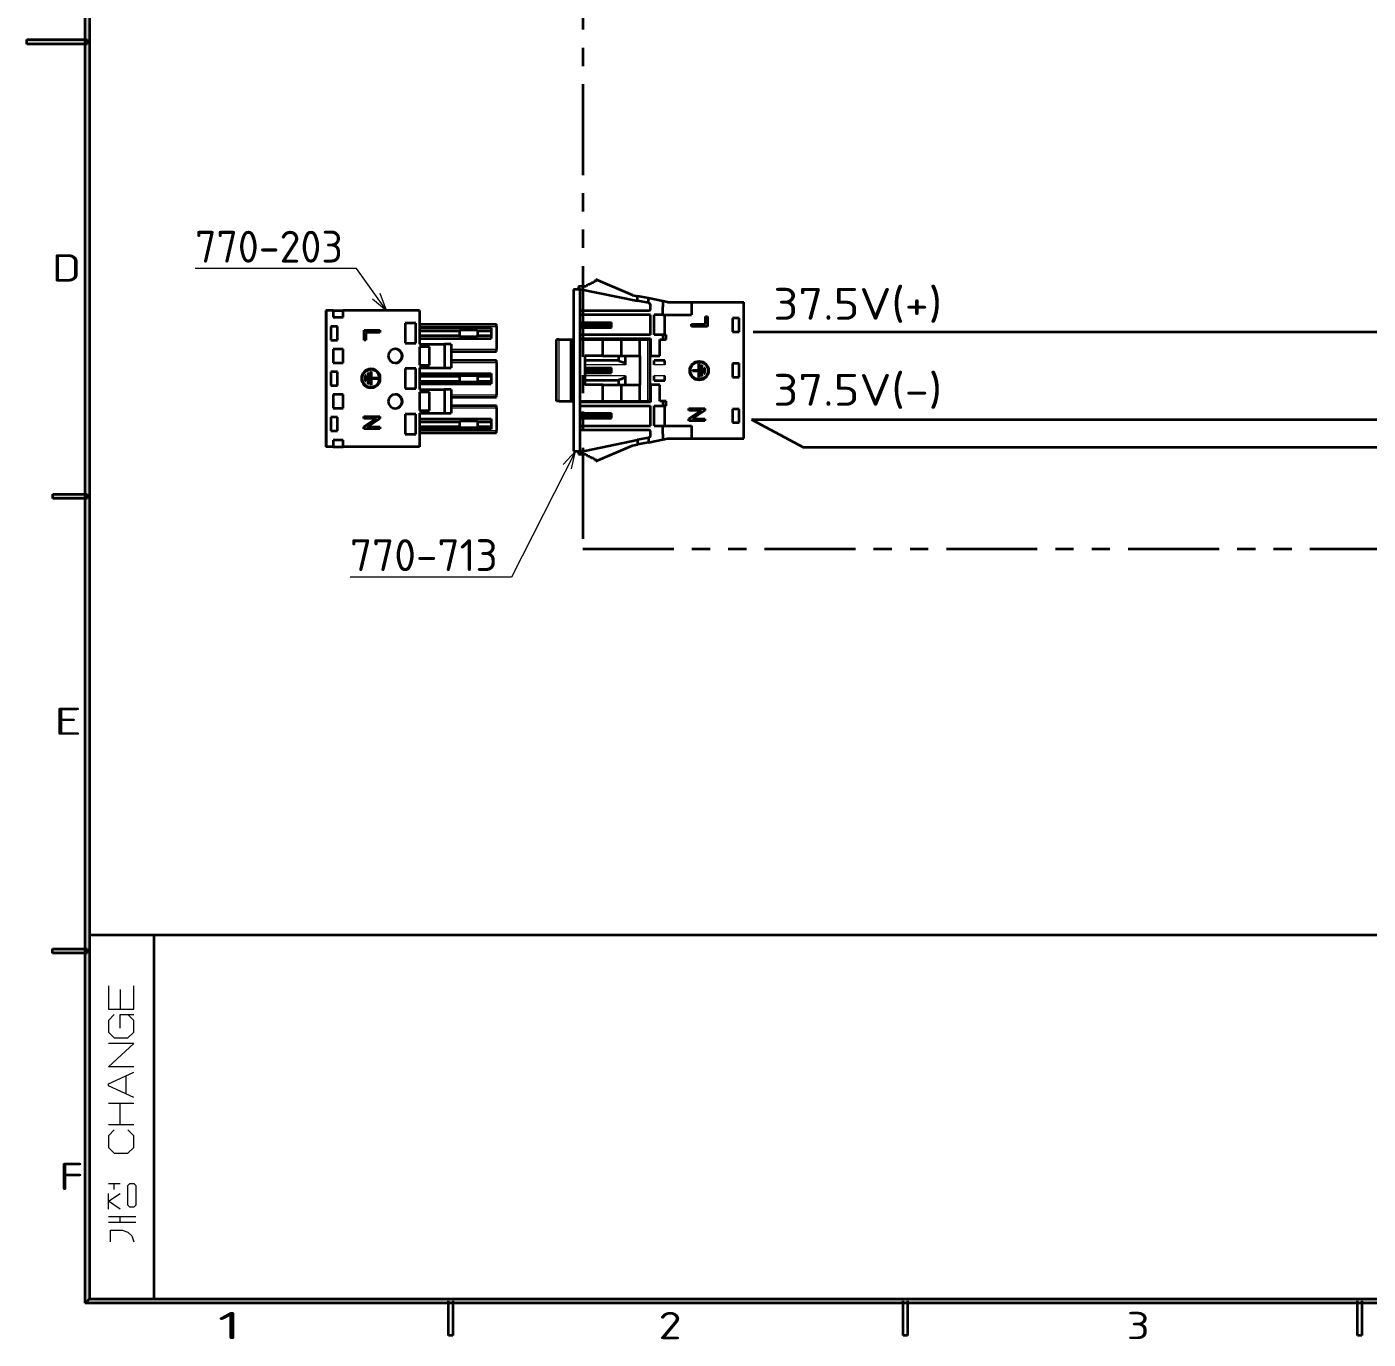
# Model space of a CAD drawing. Extents: x 23 to 417, y 3 to 294.
# Drawn here: x 23.4 to 170.9, y 5.8 to 150.2 of the extents above; entities that cross this region are included whole.
import ezdxf
from ezdxf.enums import TextEntityAlignment as Align

# ---------------------------------------------------------------- set-up
doc = ezdxf.new("R2010")
doc.units = 0
doc.linetypes.add('PHANTOM', pattern=[20, 10, -2, 2, -2, 2, -2])
doc.layers.get('0').update_dxf_attribs({"lineweight": 13})
doc.layers.add('1', color=7, linetype='Continuous', lineweight=13)
doc.layers.add('3', color=7, linetype='Continuous', lineweight=13)
doc.styles.get("Standard").update_dxf_attribs({"font": 'isocp.shx'})

# ---------------------------------------------------------------- blocks, each defined once
blk = doc.blocks.new('BLOCK28')
at = {"layer": '3', "color": 7, "lineweight": 13}
blk.add_text('D', height=3, dxfattribs=at).set_placement((26.11, 122.13), (29.34, 122.13), align=Align.FIT)
blk = doc.blocks.new('BLOCK31')
at = {"layer": '3', "color": 7, "lineweight": 13}
blk.add_text('3', height=3, dxfattribs=at).set_placement((144.37, 5.79), (146.9, 5.79), align=Align.FIT)
blk = doc.blocks.new('BLOCK32')
at = {"layer": '3', "color": 7, "lineweight": 13}
blk.add_text('2', height=3, dxfattribs=at).set_placement((92.86, 5.79), (95.4, 5.79), align=Align.FIT)
blk = doc.blocks.new('BLOCK33')
at = {"layer": '3', "color": 7, "lineweight": 13}
blk.add_text('E', height=3, dxfattribs=at).set_placement((26.38, 72.26), (29.42, 72.26), align=Align.FIT)
blk = doc.blocks.new('BLOCK34')
at = {"layer": '3', "color": 7, "lineweight": 13}
blk.add_text('F', height=3, dxfattribs=at).set_placement((26.9, 22.19), (29.63, 22.19), align=Align.FIT)
blk = doc.blocks.new('BLOCK35')
at = {"layer": '3', "color": 7, "lineweight": 13}
blk.add_text('1', height=3, dxfattribs=at).set_placement((44.37, 5.79), (46.9, 5.79), align=Align.FIT)
blk = doc.blocks.new('BLOCK79')
at = {"layer": '3', "color": 7, "lineweight": 5}
blk.add_solid([(29.76, 287), (30.24, 287), (29.76, 9.76), (30.24, 10.24)], dxfattribs=at)
blk = doc.blocks.new('BLOCK80')
at = {"layer": '3', "color": 7, "lineweight": 5}
blk.add_solid([(29.76, 9.76), (30.24, 10.24), (410.24, 9.76), (409.76, 10.24)], dxfattribs=at)
blk = doc.blocks.new('BLOCK92')
at = {"layer": '3', "color": 7, "lineweight": 5}
blk.add_solid([(30.01, 148.74), (30.01, 148.26), (23.36, 148.74), (23.36, 148.26)], dxfattribs=at)
blk = doc.blocks.new('BLOCK94')
at = {"layer": '3', "color": 7, "lineweight": 5}
blk.add_solid([(26.2, 98.26), (26.2, 98.74), (30, 98.26), (30, 98.74)], dxfattribs=at)
blk = doc.blocks.new('BLOCK95')
at = {"layer": '3', "color": 7, "lineweight": 5}
blk.add_solid([(26.19, 48.74), (26.19, 48.26), (29.99, 48.74), (29.99, 48.26)], dxfattribs=at)
blk = doc.blocks.new('BLOCK115')
at = {"layer": '1', "color": 7, "lineweight": 13}
blk.add_text('37.5V(+)', height=7, dxfattribs=at).set_placement((6.5, 26.14), (43.64, 26.14), align=Align.FIT)
blk = doc.blocks.new('BLOCK116')
at = {"layer": '1', "color": 7, "lineweight": 13}
blk.add_text('37.5V(-)', height=7, dxfattribs=at).set_placement((6.5, 7.22), (43.64, 7.22), align=Align.FIT)
blk = doc.blocks.new('BLOCK119')
at = {"layer": '1', "color": 7, "lineweight": 13}
for points in [[(-37.06, -2.75), (-51.15, -30.47), (-86.65, -30.47)], [(-37.89, -6.66), (-37.06, -2.75), (-39.73, -5.73)]]:
    blk.add_lwpolyline(points, dxfattribs=at)
blk.add_text('770-713', height=7, dxfattribs=at).set_placement((-86.65, -29.15), (-54.15, -29.15), align=Align.FIT)
blk = doc.blocks.new('BLOCK120')
at = {"layer": '1', "color": 7, "lineweight": 13}
for points in [[(-78.59, 28.18), (-85.23, 37.39), (-120.73, 37.39)], [(-81.69, 30.71), (-78.59, 28.18), (-80.01, 31.92)]]:
    blk.add_lwpolyline(points, dxfattribs=at)
blk.add_text('770-203', height=7, dxfattribs=at).set_placement((-120.73, 38.71), (-88.23, 38.71), align=Align.FIT)

msp = doc.modelspace()

# ---------------------------------------------------------------- linework, layer by layer
at = {"color": 7, "lineweight": 35}
for p, q in [((230.76, 50.24), (30.34, 50.24)), ((37.34, 50.24), (37.34, 10.24))]:
    msp.add_line(p, q, dxfattribs=at)
at = {"color": 7, "lineweight": 13, "ltscale": 0.053571}
msp.add_line((33.62, 44.24), (33.62, 42.1), dxfattribs=at)
at = {"color": 7, "lineweight": 13, "ltscale": 0.048214}
msp.add_line((34.27, 32.8), (34.27, 34.73), dxfattribs=at)
at = {"color": 7, "lineweight": 13, "ltscale": 0.069643}
for p, q in [((32.34, 31.77), (35.12, 31.77)), ((32.34, 29.41), (35.12, 29.41))]:
    msp.add_line(p, q, dxfattribs=at)
at = {"color": 7, "lineweight": 13, "ltscale": 0.058929}
msp.add_line((33.62, 29.41), (33.62, 31.77), dxfattribs=at)
at = {"color": 7, "lineweight": 13, "ltscale": 0.032143}
msp.add_line((32.34, 22.9), (33.62, 22.9), dxfattribs=at)
at = {"color": 7, "lineweight": 13, "ltscale": 0.016071}
for p, q in [((32.98, 22.25), (32.98, 22.9)), ((33.62, 18.65), (33.62, 19.3))]:
    msp.add_line(p, q, dxfattribs=at)
at = {"color": 7, "lineweight": 13, "ltscale": 0.042857}
msp.add_line((32.34, 20.11), (32.34, 21.83), dxfattribs=at)
at = {"color": 7, "lineweight": 13, "ltscale": 0.075}
for p, q in [((32.34, 19.3), (35.34, 19.3)), ((32.34, 18.65), (35.34, 18.65))]:
    msp.add_line(p, q, dxfattribs=at)
at = {"color": 7, "lineweight": 13}
for points in [[(32.34, 44.67), (32.34, 42.1), (35.12, 42.1), (35.12, 44.67)], [(32.98, 41.5), (32.34, 40.85), (32.34, 39.57), (32.98, 38.93), (34.48, 38.93), (35.12, 39.57), (35.12, 40.85), (34.48, 41.5)], [(33.62, 40), (33.62, 41.5), (35.12, 41.5)], [(35.12, 35.75), (32.34, 35.75), (35.12, 38.33), (32.34, 38.33)], [(35.12, 32.37), (32.34, 33.65), (32.34, 33.87), (35.12, 35.15)], [(32.98, 28.81), (32.34, 28.17), (32.34, 26.88), (32.98, 26.24), (34.48, 26.24), (35.12, 26.88), (35.12, 28.17), (34.48, 28.81)], [(33.62, 20.11), (32.34, 20.97), (33.62, 21.83)], [(32.55, 16.51), (32.55, 17.8), (33.62, 17.8), (33.84, 17.8), (34.48, 17.58), (34.91, 17.15), (35.12, 16.51)]]:
    msp.add_lwpolyline(points, dxfattribs=at)
msp.add_lwpolyline([(34.48, 20.54), (34.48, 22.68), (34.7, 22.9), (35.12, 22.9), (35.34, 22.68), (35.34, 20.54), (35.12, 20.33), (34.7, 20.33)], close=True, dxfattribs=at)
at = {"layer": '1', "color": 7, "linetype": 'PHANTOM', "lineweight": 35}
for p, q in [((84.53, 223.84), (84.53, 92.72)), ((84.53, 92.72), (401.62, 92.72))]:
    msp.add_line(p, q, dxfattribs=at)
at = {"layer": '1', "color": 7, "lineweight": 35, "ltscale": 0.221875}
for p, q in [((83.49, 121.24), (83.49, 112.36)), ((83.49, 112.36), (83.49, 103.49))]:
    msp.add_line(p, q, dxfattribs=at)
at = {"layer": '1', "color": 7, "lineweight": 35, "ltscale": 0.01875}
for p, q in [((84.24, 121.24), (83.49, 121.24)), ((57.05, 118.95), (56.3, 118.95)), ((57.05, 118.95), (57.05, 118.2)), ((58.15, 118.2), (58.15, 118.95)), ((58.15, 118.2), (58.15, 118.95)), ((101.74, 118.11), (100.99, 118.11)), ((57.55, 117.2), (56.8, 117.2)), ((100.99, 116.61), (101.74, 116.61)), ((56.8, 115.7), (57.55, 115.7)), ((57.55, 112.2), (56.8, 112.2)), ((101.74, 113.11), (100.99, 113.11)), ((56.8, 110.7), (57.55, 110.7)), ((100.99, 111.61), (101.74, 111.61)), ((101.74, 108.11), (100.99, 108.11)), ((57.55, 107.2), (56.8, 107.2)), ((100.99, 106.61), (101.74, 106.61)), ((56.8, 105.7), (57.55, 105.7)), ((57.05, 103.95), (56.3, 103.95)), ((57.05, 104.7), (57.05, 103.95)), ((58.15, 103.95), (58.15, 104.7)), ((58.15, 103.95), (58.15, 104.7)), ((83.49, 103.49), (84.24, 103.49))]:
    msp.add_line(p, q, dxfattribs=at)
at = {"layer": '1', "color": 7, "lineweight": 35, "ltscale": 0.00625}
for p, q in [((84.04, 121.59), (84.04, 121.34)), ((83.24, 115.76), (83.49, 115.76)), ((91.94, 115.76), (91.69, 115.76)), ((83.24, 108.96), (83.49, 108.96)), ((91.94, 108.96), (91.69, 108.96)), ((84.04, 103.38), (84.04, 103.13))]:
    msp.add_line(p, q, dxfattribs=at)
at = {"layer": '1', "color": 7, "lineweight": 35, "ltscale": 0.02125}
for p, q in [((84.89, 121.59), (84.04, 121.59)), ((84.04, 103.13), (84.89, 103.13))]:
    msp.add_line(p, q, dxfattribs=at)
at = {"layer": '1', "color": 7, "lineweight": 35, "ltscale": 0.166353}
for p, q in [((84.04, 121.34), (90.56, 120.02)), ((84.04, 103.38), (90.56, 104.71))]:
    msp.add_line(p, q, dxfattribs=at)
at = {"layer": '1', "color": 7, "lineweight": 35, "ltscale": 0.44375}
msp.add_line((84.24, 103.49), (84.24, 121.24), dxfattribs=at)
at = {"layer": '1', "color": 7, "lineweight": 35, "ltscale": 0.0025}
for p, q in [((84.89, 121.69), (84.89, 121.59)), ((85.09, 121.79), (85.09, 121.69)), ((85.29, 121.89), (85.29, 121.79)), ((85.49, 121.99), (85.49, 121.89)), ((85.69, 122.09), (85.69, 121.99)), ((88.49, 115.76), (88.49, 115.86)), ((89.24, 115.76), (89.24, 115.86)), ((88.49, 108.86), (88.49, 108.96)), ((89.24, 108.86), (89.24, 108.96)), ((84.89, 103.13), (84.89, 103.03)), ((85.09, 103.03), (85.09, 102.93)), ((85.29, 102.93), (85.29, 102.83)), ((85.49, 102.83), (85.49, 102.73)), ((85.69, 102.73), (85.69, 102.63))]:
    msp.add_line(p, q, dxfattribs=at)
at = {"layer": '1', "color": 7, "lineweight": 35, "ltscale": 0.005}
for p, q in [((85.09, 121.69), (84.89, 121.69)), ((85.29, 121.79), (85.09, 121.79)), ((85.49, 121.89), (85.29, 121.89)), ((85.69, 121.99), (85.49, 121.99)), ((85.89, 122.09), (85.69, 122.09)), ((84.89, 103.03), (85.09, 103.03)), ((85.09, 102.93), (85.29, 102.93)), ((85.29, 102.83), (85.49, 102.83)), ((85.49, 102.73), (85.69, 102.73)), ((85.69, 102.63), (85.89, 102.63))]:
    msp.add_line(p, q, dxfattribs=at)
at = {"layer": '1', "color": 7, "lineweight": 35, "ltscale": 0.00647}
for p, q in [((85.96, 122.34), (85.89, 122.09)), ((85.89, 102.63), (85.96, 102.38))]:
    msp.add_line(p, q, dxfattribs=at)
at = {"layer": '1', "color": 7, "lineweight": 35, "ltscale": 0.10942}
for p, q in [((89.99, 120.64), (85.96, 122.34)), ((85.96, 102.38), (89.99, 104.08))]:
    msp.add_line(p, q, dxfattribs=at)
at = {"layer": '1', "color": 7, "lineweight": 35, "ltscale": 0.014555}
for p, q in [((89.99, 120.64), (90.56, 120.53)), ((89.99, 104.08), (90.56, 104.2))]:
    msp.add_line(p, q, dxfattribs=at)
at = {"layer": '1', "color": 7, "lineweight": 35, "ltscale": 0.030091}
for p, q in [((91.74, 120.29), (90.56, 120.53)), ((91.74, 119.78), (90.56, 120.02)), ((91.74, 104.95), (90.56, 104.71)), ((91.74, 104.44), (90.56, 104.2))]:
    msp.add_line(p, q, dxfattribs=at)
at = {"layer": '1', "color": 7, "lineweight": 35, "ltscale": 0.012756}
for p, q in [((90.56, 120.02), (90.56, 120.53)), ((91.74, 119.78), (91.74, 120.29)), ((91.74, 104.95), (91.74, 104.44)), ((90.56, 104.71), (90.56, 104.2))]:
    msp.add_line(p, q, dxfattribs=at)
at = {"layer": '1', "color": 7, "lineweight": 35, "ltscale": 0.040484}
for p, q in [((93.33, 119.97), (91.74, 120.29)), ((91.74, 104.44), (93.33, 104.76))]:
    msp.add_line(p, q, dxfattribs=at)
at = {"layer": '1', "color": 7, "lineweight": 35, "ltscale": 0.002293}
for p, q in [((91.74, 119.78), (91.83, 119.76)), ((91.83, 104.97), (91.74, 104.95))]:
    msp.add_line(p, q, dxfattribs=at)
at = {"layer": '1', "color": 7, "lineweight": 35, "ltscale": 0.010625}
for p, q in [((91.99, 119.14), (91.99, 119.56)), ((91.99, 105.16), (91.99, 105.59))]:
    msp.add_line(p, q, dxfattribs=at)
at = {"layer": '1', "color": 7, "lineweight": 35, "ltscale": 0.012748}
for p, q in [((93.83, 119.86), (93.33, 119.97)), ((93.33, 104.76), (93.83, 104.86))]:
    msp.add_line(p, q, dxfattribs=at)
at = {"layer": '1', "color": 7, "lineweight": 35, "ltscale": 0.015042}
for p, q in [((93.33, 119.97), (93.33, 119.36)), ((93.33, 105.36), (93.33, 104.76))]:
    msp.add_line(p, q, dxfattribs=at)
at = {"layer": '1', "color": 7, "lineweight": 35, "ltscale": 0.066586}
for p, q in [((93.83, 119.86), (96.49, 119.86)), ((93.83, 104.86), (96.49, 104.86))]:
    msp.add_line(p, q, dxfattribs=at)
at = {"layer": '1', "color": 7, "lineweight": 35, "ltscale": 0.14375}
for p, q in [((96.49, 119.86), (102.24, 119.86)), ((96.49, 104.86), (102.24, 104.86))]:
    msp.add_line(p, q, dxfattribs=at)
at = {"layer": '1', "color": 7, "lineweight": 35, "ltscale": 0.035}
for p, q in [((96.49, 119.86), (96.49, 118.46)), ((96.49, 106.26), (96.49, 104.86))]:
    msp.add_line(p, q, dxfattribs=at)
at = {"layer": '1', "color": 7, "lineweight": 35, "ltscale": 0.375}
for p, q in [((102.24, 104.86), (102.24, 119.86)), ((56.26, 118.95), (56.26, 103.95)), ((56.3, 118.95), (56.3, 103.95))]:
    msp.add_line(p, q, dxfattribs=at)
at = {"layer": '1', "color": 7, "lineweight": 35, "ltscale": 0.001038}
for p, q in [((56.3, 118.95), (56.26, 118.95)), ((56.3, 103.95), (56.26, 103.95))]:
    msp.add_line(p, q, dxfattribs=at)
at = {"layer": '1', "color": 7, "lineweight": 35, "ltscale": 0.0325}
for p, q in [((56.27, 118.4), (56.27, 117.1)), ((56.28, 118.4), (56.28, 117.1)), ((56.27, 115.8), (56.27, 114.5)), ((56.28, 115.8), (56.28, 114.5)), ((56.27, 113.4), (56.27, 112.1)), ((56.28, 113.4), (56.28, 112.1)), ((56.27, 110.8), (56.27, 109.5)), ((56.28, 110.8), (56.28, 109.5)), ((56.27, 108.4), (56.27, 107.1)), ((56.28, 108.4), (56.28, 107.1)), ((56.27, 105.8), (56.27, 104.5)), ((56.28, 105.8), (56.28, 104.5))]:
    msp.add_line(p, q, dxfattribs=at)
at = {"layer": '1', "color": 7, "lineweight": 35, "ltscale": 0.000257202}
for p, q in [((56.27, 118.4), (56.28, 118.4)), ((56.27, 117.1), (56.28, 117.1)), ((56.27, 115.8), (56.28, 115.8)), ((56.27, 114.5), (56.28, 114.5)), ((56.27, 113.4), (56.28, 113.4)), ((56.27, 112.1), (56.28, 112.1)), ((56.27, 110.8), (56.28, 110.8)), ((56.27, 109.5), (56.28, 109.5)), ((56.27, 108.4), (56.28, 108.4)), ((56.27, 107.1), (56.28, 107.1)), ((56.27, 105.8), (56.28, 105.8)), ((56.27, 104.5), (56.28, 104.5))]:
    msp.add_line(p, q, dxfattribs=at)
at = {"layer": '1', "color": 7, "lineweight": 35, "ltscale": 0.027499}
for p, q in [((57.05, 118.95), (58.15, 118.95)), ((57.05, 118.2), (58.15, 118.2)), ((58.15, 114.7), (57.05, 114.7)), ((67.65, 114.95), (66.55, 114.95)), ((57.05, 113.2), (58.15, 113.2)), ((66.55, 112.95), (67.65, 112.95)), ((58.15, 109.7), (57.05, 109.7)), ((67.65, 109.95), (66.55, 109.95)), ((57.05, 108.2), (58.15, 108.2)), ((66.55, 107.95), (67.65, 107.95)), ((58.15, 104.7), (57.05, 104.7)), ((57.05, 103.95), (58.15, 103.95))]:
    msp.add_line(p, q, dxfattribs=at)
at = {"layer": '1', "color": 7, "lineweight": 35, "ltscale": 0.209995}
for p, q in [((66.55, 118.95), (58.15, 118.95)), ((66.55, 103.95), (58.15, 103.95))]:
    msp.add_line(p, q, dxfattribs=at)
at = {"layer": '1', "color": 7, "lineweight": 35, "ltscale": 4.43451e-05}
for p, q in [((58.15, 118.95), (58.15, 118.95)), ((58.15, 103.95), (58.15, 103.95))]:
    msp.add_line(p, q, dxfattribs=at)
at = {"layer": '1', "color": 7, "lineweight": 35, "ltscale": 0.0925}
for p, q in [((66.55, 118.95), (66.55, 115.25)), ((66.55, 107.65), (66.55, 103.95))]:
    msp.add_line(p, q, dxfattribs=at)
at = {"layer": '1', "color": 7, "lineweight": 35, "ltscale": 0.18875}
for p, q in [((84.24, 118.94), (91.79, 118.94)), ((91.79, 105.79), (84.24, 105.79))]:
    msp.add_line(p, q, dxfattribs=at)
at = {"layer": '1', "color": 7, "lineweight": 35, "ltscale": 0.19375}
for p, q in [((91.99, 118.46), (84.24, 118.46)), ((91.99, 116.26), (84.24, 116.26)), ((84.24, 115.86), (91.99, 115.86)), ((91.99, 108.86), (84.24, 108.86)), ((84.24, 108.46), (91.99, 108.46)), ((84.24, 106.26), (91.99, 106.26))]:
    msp.add_line(p, q, dxfattribs=at)
at = {"layer": '1', "color": 7, "lineweight": 35, "ltscale": 0.055}
for p, q in [((91.99, 116.26), (91.99, 118.46)), ((92.39, 116.26), (92.39, 118.46)), ((93.54, 116.26), (93.54, 118.46)), ((65, 117.55), (65, 115.35)), ((66.15, 115.35), (66.15, 117.55)), ((66.15, 115.35), (66.15, 117.55)), ((65, 112.55), (65, 110.35)), ((66.15, 110.35), (66.15, 112.55)), ((66.15, 110.35), (66.15, 112.55)), ((91.99, 106.26), (91.99, 108.46)), ((92.39, 106.26), (92.39, 108.46)), ((93.54, 106.26), (93.54, 108.46)), ((65, 107.55), (65, 105.35)), ((66.15, 105.35), (66.15, 107.55)), ((66.15, 105.35), (66.15, 107.55))]:
    msp.add_line(p, q, dxfattribs=at)
at = {"layer": '1', "color": 7, "lineweight": 35, "ltscale": 0.023421}
for p, q in [((93.33, 118.46), (92.39, 118.46)), ((93.33, 116.26), (92.39, 116.26)), ((92.39, 108.46), (93.33, 108.46)), ((92.39, 106.26), (93.33, 106.26))]:
    msp.add_line(p, q, dxfattribs=at)
at = {"layer": '1', "color": 7, "lineweight": 35, "ltscale": 0.0225}
for p, q in [((93.33, 118.46), (93.33, 119.36)), ((90.79, 115.76), (91.69, 115.76)), ((90.79, 108.96), (91.69, 108.96)), ((93.33, 105.36), (93.33, 106.26))]:
    msp.add_line(p, q, dxfattribs=at)
at = {"layer": '1', "color": 7, "lineweight": 35, "ltscale": 0.079079}
for p, q in [((93.33, 118.46), (96.49, 118.46)), ((93.33, 106.26), (96.49, 106.26))]:
    msp.add_line(p, q, dxfattribs=at)
at = {"layer": '1', "color": 7, "lineweight": 35, "ltscale": 0.005163}
for p, q in [((98.03, 118.29), (98.23, 118.29)), ((60.67, 115.68), (60.46, 115.68))]:
    msp.add_line(p, q, dxfattribs=at)
at = {"layer": '1', "color": 7, "lineweight": 35, "ltscale": 0.021547}
for p, q in [((98.03, 117.43), (98.03, 118.29)), ((60.67, 116.54), (60.67, 115.68))]:
    msp.add_line(p, q, dxfattribs=at)
at = {"layer": '1', "color": 7, "lineweight": 35, "ltscale": 0.027336}
for p, q in [((98.23, 118.29), (98.23, 117.2)), ((60.46, 115.68), (60.46, 116.77)), ((60.46, 115.68), (60.46, 116.77))]:
    msp.add_line(p, q, dxfattribs=at)
at = {"layer": '1', "color": 7, "lineweight": 35, "ltscale": 0.0375}
for p, q in [((100.99, 118.11), (100.99, 116.61)), ((101.74, 116.61), (101.74, 118.11)), ((56.8, 117.2), (56.8, 115.7)), ((57.55, 115.7), (57.55, 117.2)), ((57.55, 115.7), (57.55, 117.2)), ((57.05, 114.7), (57.05, 113.2)), ((58.15, 113.2), (58.15, 114.7)), ((58.15, 113.2), (58.15, 114.7)), ((56.8, 112.2), (56.8, 110.7)), ((57.55, 110.7), (57.55, 112.2)), ((57.55, 110.7), (57.55, 112.2)), ((61.18, 112.23), (61.18, 110.73)), ((61.18, 112.23), (61.18, 110.73)), ((97.37, 111.58), (97.37, 113.08)), ((100.99, 113.11), (100.99, 111.61)), ((101.74, 111.61), (101.74, 113.11)), ((57.05, 109.7), (57.05, 108.2)), ((58.15, 108.2), (58.15, 109.7)), ((58.15, 108.2), (58.15, 109.7)), ((100.99, 108.11), (100.99, 106.61)), ((101.74, 106.61), (101.74, 108.11)), ((56.8, 107.2), (56.8, 105.7)), ((57.55, 105.7), (57.55, 107.2)), ((57.55, 105.7), (57.55, 107.2))]:
    msp.add_line(p, q, dxfattribs=at)
at = {"layer": '1', "color": 7, "lineweight": 35, "ltscale": 1.7738e-05}
for p, q in [((60.46, 116.77), (60.46, 116.77)), ((60.46, 115.68), (60.46, 115.68)), ((61.18, 112.23), (61.18, 112.23)), ((61.21, 112.52), (61.21, 112.52)), ((60.58, 111.78), (60.58, 111.78)), ((60.58, 111.18), (60.58, 111.18)), ((60.88, 112.08), (60.88, 112.08)), ((60.88, 110.88), (60.88, 110.88)), ((61.18, 110.73), (61.18, 110.73)), ((61.21, 110.44), (61.21, 110.44)), ((60.45, 107.3), (60.45, 107.3)), ((60.45, 107.07), (60.45, 107.07)), ((60.45, 106.16), (60.45, 106.16)), ((60.45, 105.92), (60.45, 105.92))]:
    msp.add_line(p, q, dxfattribs=at)
at = {"layer": '1', "color": 7, "lineweight": 35, "ltscale": 0.043749}
for p, q in [((60.46, 116.77), (62.21, 116.77)), ((60.45, 107.3), (62.2, 107.3)), ((62.2, 105.92), (60.45, 105.92))]:
    msp.add_line(p, q, dxfattribs=at)
at = {"layer": '1', "color": 7, "lineweight": 35, "ltscale": 0.00579}
for p, q in [((62.21, 116.77), (62.21, 116.54)), ((96.48, 117.2), (96.48, 117.43))]:
    msp.add_line(p, q, dxfattribs=at)
at = {"layer": '1', "color": 7, "lineweight": 35, "ltscale": 0.028749}
for p, q in [((66.15, 117.55), (65, 117.55)), ((65, 115.35), (66.15, 115.35)), ((66.15, 112.55), (65, 112.55)), ((65, 110.35), (66.15, 110.35)), ((66.15, 107.55), (65, 107.55)), ((65, 105.35), (66.15, 105.35))]:
    msp.add_line(p, q, dxfattribs=at)
at = {"layer": '1', "color": 7, "lineweight": 35, "ltscale": 0.211994}
for p, q in [((66.55, 117.43), (75.03, 117.43)), ((66.55, 105.48), (75.03, 105.48))]:
    msp.add_line(p, q, dxfattribs=at)
at = {"layer": '1', "color": 7, "lineweight": 13, "ltscale": 0.212038}
for p, q in [((66.55, 117.18), (75.03, 117.18)), ((66.55, 105.73), (75.03, 105.73))]:
    msp.add_line(p, q, dxfattribs=at)
at = {"layer": '1', "color": 7, "lineweight": 35, "ltscale": 0.197207}
for p, q in [((66.55, 117.03), (74.44, 117.03)), ((66.55, 115.88), (74.44, 115.88)), ((66.55, 112.03), (74.44, 112.03)), ((66.55, 110.88), (74.44, 110.88)), ((66.55, 107.03), (74.44, 107.03)), ((66.55, 105.88), (74.44, 105.88))]:
    msp.add_line(p, q, dxfattribs=at)
at = {"layer": '1', "color": 7, "lineweight": 35, "ltscale": 0.109997}
for p, q in [((66.55, 116.71), (70.95, 116.71)), ((66.55, 116.19), (70.95, 116.19)), ((66.55, 111.71), (70.95, 111.71)), ((66.55, 111.19), (70.95, 111.19)), ((66.55, 106.71), (70.95, 106.71)), ((66.55, 106.19), (70.95, 106.19))]:
    msp.add_line(p, q, dxfattribs=at)
at = {"layer": '1', "color": 7, "lineweight": 35, "ltscale": 0.002487}
for p, q in [((70.95, 116.71), (70.95, 116.81)), ((72.95, 116.71), (72.95, 116.81)), ((70.95, 116.19), (70.95, 116.09)), ((72.95, 116.19), (72.95, 116.09)), ((70.95, 111.71), (70.95, 111.81)), ((70.95, 111.19), (70.95, 111.09)), ((72.95, 111.71), (72.95, 111.81)), ((72.95, 111.19), (72.95, 111.09)), ((70.95, 106.71), (70.95, 106.81)), ((72.95, 106.71), (72.95, 106.81)), ((70.95, 106.19), (70.95, 106.09)), ((72.95, 106.19), (72.95, 106.09))]:
    msp.add_line(p, q, dxfattribs=at)
at = {"layer": '1', "color": 7, "lineweight": 35, "ltscale": 0.049999}
for p, q in [((70.95, 116.81), (72.95, 116.81)), ((70.95, 116.09), (72.95, 116.09)), ((70.95, 111.81), (72.95, 111.81)), ((70.95, 111.09), (72.95, 111.09)), ((70.95, 106.81), (72.95, 106.81)), ((70.95, 106.09), (72.95, 106.09))]:
    msp.add_line(p, q, dxfattribs=at)
at = {"layer": '1', "color": 7, "lineweight": 35, "ltscale": 0.013125}
for p, q in [((70.95, 116.71), (70.95, 116.19)), ((72.95, 116.71), (72.95, 116.19)), ((74.45, 116.71), (74.45, 116.19)), ((70.95, 111.71), (70.95, 111.19)), ((72.95, 111.71), (72.95, 111.19)), ((74.45, 111.71), (74.45, 111.19)), ((70.95, 106.71), (70.95, 106.19)), ((72.95, 106.71), (72.95, 106.19)), ((74.45, 106.71), (74.45, 106.19))]:
    msp.add_line(p, q, dxfattribs=at)
at = {"layer": '1', "color": 7, "lineweight": 35, "ltscale": 0.018097}
for p, q in [((72.95, 116.81), (72.95, 116.09)), ((72.95, 111.81), (72.95, 111.09)), ((72.95, 106.81), (72.95, 106.09))]:
    msp.add_line(p, q, dxfattribs=at)
at = {"layer": '1', "color": 7, "lineweight": 35, "ltscale": 0.037499}
for p, q in [((72.95, 116.71), (74.45, 116.71)), ((72.95, 116.19), (74.45, 116.19)), ((72.95, 111.71), (74.45, 111.71)), ((72.95, 111.19), (74.45, 111.19)), ((72.95, 106.71), (74.45, 106.71)), ((72.95, 106.19), (74.45, 106.19))]:
    msp.add_line(p, q, dxfattribs=at)
at = {"layer": '1', "color": 7, "lineweight": 35, "ltscale": 0.007815}
for p, q in [((74.44, 117.03), (74.45, 116.71)), ((74.45, 116.19), (74.44, 115.88)), ((74.44, 112.03), (74.45, 111.71)), ((74.45, 111.19), (74.44, 110.88)), ((74.44, 107.03), (74.45, 106.71)), ((74.45, 106.19), (74.44, 105.88))]:
    msp.add_line(p, q, dxfattribs=at)
at = {"layer": '1', "color": 7, "lineweight": 35, "ltscale": 0.0625}
for p, q in [((75.03, 117.18), (75.03, 114.68)), ((75.03, 108.23), (75.03, 105.73))]:
    msp.add_line(p, q, dxfattribs=at)
at = {"layer": '1', "color": 7, "lineweight": 35, "ltscale": 0.08625}
for p, q in [((84.24, 117.64), (87.69, 117.64)), ((84.24, 117.51), (87.69, 117.51)), ((84.24, 117.21), (87.69, 117.21)), ((84.24, 117.09), (87.69, 117.09)), ((84.24, 107.64), (87.69, 107.64)), ((84.24, 107.51), (87.69, 107.51)), ((84.24, 107.21), (87.69, 107.21)), ((84.24, 107.09), (87.69, 107.09))]:
    msp.add_line(p, q, dxfattribs=at)
at = {"layer": '1', "color": 7, "lineweight": 35, "ltscale": 0.006875}
for p, q in [((87.69, 117.36), (87.69, 117.64)), ((87.69, 117.09), (87.69, 117.36)), ((87.69, 112.36), (87.69, 112.64)), ((87.69, 112.09), (87.69, 112.36)), ((87.69, 107.36), (87.69, 107.64)), ((87.69, 107.09), (87.69, 107.36))]:
    msp.add_line(p, q, dxfattribs=at)
at = {"layer": '1', "color": 7, "lineweight": 35, "ltscale": 0.038587}
msp.add_line((96.48, 117.43), (98.03, 117.43), dxfattribs=at)
at = {"layer": '1', "color": 7, "lineweight": 35, "ltscale": 0.04375}
for p, q in [((98.23, 117.2), (96.48, 117.2)), ((96.2, 108.18), (97.95, 108.18)), ((97.95, 106.8), (96.2, 106.8))]:
    msp.add_line(p, q, dxfattribs=at)
at = {"layer": '1', "color": 7, "lineweight": 35}
for p, q in [((103.28, 116.61), (255.52, 116.61)), ((103.08, 106.95), (202.52, 106.95)), ((108.76, 103.92), (372.52, 103.92))]:
    msp.add_line(p, q, dxfattribs=at)
at = {"layer": '1', "color": 7, "lineweight": 35, "ltscale": 0.000245874}
for p, q in [((56.29, 116.45), (56.28, 116.45)), ((56.29, 111.45), (56.28, 111.45)), ((56.29, 106.45), (56.28, 106.45))]:
    msp.add_line(p, q, dxfattribs=at)
at = {"layer": '1', "color": 7, "lineweight": 35, "ltscale": 0.038586}
msp.add_line((62.21, 116.54), (60.67, 116.54), dxfattribs=at)
at = {"layer": '1', "color": 7, "lineweight": 35, "ltscale": 0.068748}
for p, q in [((66.55, 115.25), (69.3, 115.25)), ((66.55, 112.65), (69.3, 112.65)), ((66.55, 110.25), (69.3, 110.25)), ((66.55, 107.65), (69.3, 107.65))]:
    msp.add_line(p, q, dxfattribs=at)
at = {"layer": '1', "color": 7, "lineweight": 35, "ltscale": 0.065}
for p, q in [((69.3, 115.25), (69.3, 112.65)), ((70.05, 115.25), (70.05, 112.65)), ((69.3, 110.25), (69.3, 107.65)), ((70.05, 110.25), (70.05, 107.65))]:
    msp.add_line(p, q, dxfattribs=at)
at = {"layer": '1', "color": 7, "lineweight": 35, "ltscale": 0.018726}
for p, q in [((70.05, 115.25), (69.3, 115.25)), ((69.3, 112.65), (70.05, 112.65)), ((70.05, 110.25), (69.3, 110.25)), ((69.3, 107.65), (70.05, 107.65))]:
    msp.add_line(p, q, dxfattribs=at)
at = {"layer": '1', "color": 7, "lineweight": 35, "ltscale": 0.17}
for p, q in [((81.64, 108.96), (81.64, 115.76)), ((83.24, 108.96), (83.24, 115.76)), ((91.94, 108.96), (91.94, 115.76))]:
    msp.add_line(p, q, dxfattribs=at)
at = {"layer": '1', "color": 7, "lineweight": 35, "ltscale": 0.006559}
for p, q in [((81.91, 115.76), (81.64, 115.76)), ((81.91, 108.96), (81.64, 108.96))]:
    msp.add_line(p, q, dxfattribs=at)
at = {"layer": '1', "color": 7, "lineweight": 13, "ltscale": 0.17}
for p, q in [((81.91, 108.96), (81.91, 115.76)), ((91.69, 108.96), (91.69, 115.76))]:
    msp.add_line(p, q, dxfattribs=at)
at = {"layer": '1', "color": 7, "lineweight": 35, "ltscale": 0.033425}
for p, q in [((81.91, 115.76), (83.24, 115.76)), ((81.91, 108.96), (83.24, 108.96))]:
    msp.add_line(p, q, dxfattribs=at)
at = {"layer": '1', "color": 7, "lineweight": 35, "ltscale": 0.061875}
for p, q in [((84.24, 115.76), (86.72, 115.76)), ((84.24, 108.96), (86.72, 108.96))]:
    msp.add_line(p, q, dxfattribs=at)
at = {"layer": '1', "color": 7, "lineweight": 35, "ltscale": 0.05125}
for p, q in [((86.72, 115.76), (88.77, 115.76)), ((86.72, 113.96), (88.77, 113.96)), ((86.72, 110.76), (88.77, 110.76)), ((86.72, 108.96), (88.77, 108.96))]:
    msp.add_line(p, q, dxfattribs=at)
at = {"layer": '1', "color": 7, "lineweight": 35, "ltscale": 0.045}
for p, q in [((86.72, 113.96), (86.72, 115.76)), ((88.77, 113.96), (88.77, 115.76)), ((90.79, 113.96), (90.79, 115.76)), ((92.99, 113.96), (92.99, 115.76)), ((86.72, 108.96), (86.72, 110.76)), ((88.77, 108.96), (88.77, 110.76)), ((90.79, 108.96), (90.79, 110.76)), ((92.99, 108.96), (92.99, 110.76))]:
    msp.add_line(p, q, dxfattribs=at)
at = {"layer": '1', "color": 7, "lineweight": 35, "ltscale": 0.050625}
for p, q in [((88.77, 115.76), (90.79, 115.76)), ((88.77, 113.96), (90.79, 113.96)), ((88.77, 110.76), (90.79, 110.76)), ((88.77, 108.96), (90.79, 108.96))]:
    msp.add_line(p, q, dxfattribs=at)
at = {"layer": '1', "color": 7, "lineweight": 35, "ltscale": 0.0475}
for p, q in [((91.99, 115.86), (91.99, 113.96)), ((91.99, 110.76), (91.99, 108.86))]:
    msp.add_line(p, q, dxfattribs=at)
at = {"layer": '1', "color": 7, "lineweight": 35, "ltscale": 0.008421}
for p, q in [((92.99, 115.76), (93.33, 115.76)), ((93.33, 108.96), (92.99, 108.96))]:
    msp.add_line(p, q, dxfattribs=at)
at = {"layer": '1', "color": 7, "lineweight": 35, "ltscale": 0.009079}
for p, q in [((93.69, 116.26), (93.33, 116.26)), ((93.33, 115.76), (93.69, 115.76)), ((93.69, 108.96), (93.33, 108.96)), ((93.33, 108.46), (93.69, 108.46))]:
    msp.add_line(p, q, dxfattribs=at)
at = {"layer": '1', "color": 7, "lineweight": 35, "ltscale": 0.0125}
for p, q in [((93.33, 116.26), (93.33, 115.76)), ((93.69, 115.76), (93.69, 116.26)), ((92.39, 112.96), (92.39, 113.46)), ((93.54, 112.96), (93.54, 113.46)), ((92.39, 111.26), (92.39, 111.76)), ((93.54, 111.26), (93.54, 111.76)), ((93.33, 108.96), (93.33, 108.46)), ((93.69, 108.46), (93.69, 108.96))]:
    msp.add_line(p, q, dxfattribs=at)
at = {"layer": '1', "color": 7, "lineweight": 35, "ltscale": 0.05}
for p, q in [((66.55, 114.95), (66.55, 112.95)), ((67.65, 112.95), (67.65, 114.95)), ((67.65, 112.95), (67.65, 114.95)), ((66.55, 109.95), (66.55, 107.95)), ((67.65, 107.95), (67.65, 109.95)), ((67.65, 107.95), (67.65, 109.95))]:
    msp.add_line(p, q, dxfattribs=at)
at = {"layer": '1', "color": 7, "lineweight": 13, "ltscale": 0.124564}
for p, q in [((70.05, 114.68), (75.03, 114.68)), ((70.05, 113.23), (75.03, 113.23)), ((70.05, 109.68), (75.03, 109.68)), ((70.05, 108.23), (75.03, 108.23))]:
    msp.add_line(p, q, dxfattribs=at)
at = {"layer": '1', "color": 7, "lineweight": 35, "ltscale": 0.124519}
for p, q in [((70.05, 114.43), (75.03, 114.43)), ((70.05, 113.48), (75.03, 113.48)), ((70.05, 109.43), (75.03, 109.43)), ((70.05, 108.48), (75.03, 108.48))]:
    msp.add_line(p, q, dxfattribs=at)
at = {"layer": '1', "color": 7, "lineweight": 35, "ltscale": 0.08}
for p, q in [((84.74, 113.96), (84.74, 110.76)), ((90.84, 110.76), (90.84, 113.96))]:
    msp.add_line(p, q, dxfattribs=at)
at = {"layer": '1', "color": 7, "lineweight": 35, "ltscale": 0.049375}
for p, q in [((86.72, 113.96), (84.74, 113.96)), ((86.72, 110.76), (84.74, 110.76))]:
    msp.add_line(p, q, dxfattribs=at)
at = {"layer": '1', "color": 7, "lineweight": 35, "ltscale": 0.014982}
for p, q in [((88.49, 113.36), (88.49, 113.96)), ((88.49, 110.76), (88.49, 111.36))]:
    msp.add_line(p, q, dxfattribs=at)
at = {"layer": '1', "color": 7, "lineweight": 35, "ltscale": 0.025}
for p, q in [((89.24, 112.96), (89.24, 113.96)), ((91.99, 113.96), (92.99, 113.96)), ((89.24, 110.76), (89.24, 111.76)), ((92.99, 110.76), (91.99, 110.76))]:
    msp.add_line(p, q, dxfattribs=at)
at = {"layer": '1', "color": 7, "lineweight": 35, "ltscale": 0.00125}
for p, q in [((90.79, 113.96), (90.84, 113.96)), ((90.79, 110.76), (90.84, 110.76))]:
    msp.add_line(p, q, dxfattribs=at)
at = {"layer": '1', "color": 7, "lineweight": 35, "ltscale": 0.001875}
for p, q in [((61.25, 112.23), (61.18, 112.23)), ((96.58, 112.3), (96.58, 112.37)), ((97.29, 113.08), (97.37, 113.08)), ((97.59, 112.93), (97.67, 112.93)), ((97.89, 112.63), (97.97, 112.63)), ((60.65, 111.78), (60.58, 111.78)), ((60.65, 111.18), (60.58, 111.18)), ((60.95, 112.08), (60.88, 112.08)), ((60.95, 110.88), (60.88, 110.88)), ((61.25, 110.73), (61.18, 110.73)), ((61.96, 111.52), (61.96, 111.44)), ((97.29, 111.58), (97.37, 111.58)), ((97.59, 111.73), (97.67, 111.73)), ((97.89, 112.03), (97.97, 112.03))]:
    msp.add_line(p, q, dxfattribs=at)
at = {"layer": '1', "color": 7, "lineweight": 35, "ltscale": 0.017813}
for p, q in [((61.25, 112.23), (61.25, 111.52)), ((97.29, 111.58), (97.29, 112.3))]:
    msp.add_line(p, q, dxfattribs=at)
at = {"layer": '1', "color": 7, "lineweight": 35, "ltscale": 0.06}
msp.add_line((66.55, 112.65), (66.55, 110.25), dxfattribs=at)
at = {"layer": '1', "color": 7, "lineweight": 35, "ltscale": 0.08875}
msp.add_line((75.03, 113.23), (75.03, 109.68), dxfattribs=at)
at = {"layer": '1', "color": 7, "lineweight": 35, "ltscale": 0.09375}
for p, q in [((88.49, 113.46), (84.74, 113.46)), ((88.49, 111.26), (84.74, 111.26))]:
    msp.add_line(p, q, dxfattribs=at)
at = {"layer": '1', "color": 7, "lineweight": 13, "ltscale": 0.1125}
for p, q in [((89.24, 112.96), (84.74, 112.96)), ((89.24, 111.76), (84.74, 111.76))]:
    msp.add_line(p, q, dxfattribs=at)
at = {"layer": '1', "color": 7, "lineweight": 35, "ltscale": 0.07375}
for p, q in [((84.74, 112.64), (87.69, 112.64)), ((84.74, 112.51), (87.69, 112.51)), ((84.74, 112.21), (87.69, 112.21)), ((84.74, 112.09), (87.69, 112.09))]:
    msp.add_line(p, q, dxfattribs=at)
at = {"layer": '1', "color": 7, "lineweight": 35, "ltscale": 0.02875}
for p, q in [((93.54, 113.46), (92.39, 113.46)), ((92.39, 111.26), (93.54, 111.26))]:
    msp.add_line(p, q, dxfattribs=at)
at = {"layer": '1', "color": 7, "lineweight": 13, "ltscale": 0.02875}
for p, q in [((93.54, 112.96), (92.39, 112.96)), ((93.54, 111.76), (92.39, 111.76))]:
    msp.add_line(p, q, dxfattribs=at)
at = {"layer": '1', "color": 7, "lineweight": 35, "ltscale": 0.017812}
for p, q in [((96.58, 112.37), (97.29, 112.37)), ((96.58, 112.3), (97.29, 112.3)), ((97.29, 112.37), (97.29, 113.08)), ((61.96, 111.52), (61.25, 111.52)), ((61.25, 111.44), (61.25, 110.73)), ((61.96, 111.44), (61.25, 111.44))]:
    msp.add_line(p, q, dxfattribs=at)
at = {"layer": '1', "color": 7, "lineweight": 35, "ltscale": 0.03}
for p, q in [((97.59, 111.73), (97.59, 112.93)), ((97.67, 111.73), (97.67, 112.93)), ((60.88, 112.08), (60.88, 110.88)), ((60.88, 112.08), (60.88, 110.88)), ((60.95, 112.08), (60.95, 110.88))]:
    msp.add_line(p, q, dxfattribs=at)
at = {"layer": '1', "color": 7, "lineweight": 35, "ltscale": 0.015}
for p, q in [((97.89, 112.03), (97.89, 112.63)), ((97.97, 112.03), (97.97, 112.63)), ((60.58, 111.78), (60.58, 111.18)), ((60.58, 111.78), (60.58, 111.18)), ((60.65, 111.78), (60.65, 111.18))]:
    msp.add_line(p, q, dxfattribs=at)
at = {"layer": '1', "color": 7, "lineweight": 35, "ltscale": 0.005551}
for p, q in [((96.2, 107.96), (96.2, 108.18)), ((60.45, 107.07), (60.45, 107.3)), ((60.45, 107.07), (60.45, 107.3)), ((97.95, 107.03), (97.95, 106.8)), ((62.2, 106.14), (62.2, 105.92))]:
    msp.add_line(p, q, dxfattribs=at)
at = {"layer": '1', "color": 7, "lineweight": 35, "ltscale": 0.034349}
for p, q in [((97.57, 107.96), (96.2, 107.96)), ((60.82, 106.14), (62.2, 106.14))]:
    msp.add_line(p, q, dxfattribs=at)
at = {"layer": '1', "color": 7, "lineweight": 35, "ltscale": 0.041327}
msp.add_line((96.2, 107.04), (97.57, 107.96), dxfattribs=at)
at = {"layer": '1', "color": 7, "lineweight": 35, "ltscale": 0.041352}
msp.add_line((97.95, 107.94), (96.58, 107.03), dxfattribs=at)
at = {"layer": '1', "color": 7, "lineweight": 35, "ltscale": 0.005939}
for p, q in [((97.95, 108.18), (97.95, 107.94)), ((62.2, 107.3), (62.2, 107.06)), ((96.2, 106.8), (96.2, 107.04)), ((60.45, 105.92), (60.45, 106.16)), ((60.45, 105.92), (60.45, 106.16))]:
    msp.add_line(p, q, dxfattribs=at)
at = {"layer": '1', "color": 7, "lineweight": 35, "ltscale": 0.034378}
msp.add_line((61.82, 107.07), (60.45, 107.07), dxfattribs=at)
at = {"layer": '1', "color": 7, "lineweight": 35, "ltscale": 0.041351}
msp.add_line((60.45, 106.16), (61.82, 107.07), dxfattribs=at)
msp.add_line((60.45, 106.16), (61.82, 107.07), dxfattribs=at)
at = {"layer": '1', "color": 7, "lineweight": 35, "ltscale": 0.041326}
msp.add_line((62.2, 107.06), (60.82, 106.14), dxfattribs=at)
at = {"layer": '1', "color": 7, "lineweight": 35, "ltscale": 0.034379}
msp.add_line((96.58, 107.03), (97.95, 107.03), dxfattribs=at)
at = {"layer": '1', "color": 7, "lineweight": 35, "ltscale": 0.16092}
msp.add_line((103.08, 106.95), (108.76, 103.92), dxfattribs=at)
at = {"layer": '1', "color": 7, "lineweight": 35}
for radius in [1.04, 0.963]:
    msp.add_circle((97.33, 112.33), radius, dxfattribs=at)
for centre, start, end in [((91.79, 119.56), 0, 78.5), ((91.79, 119.14), 270, 360), ((91.79, 105.59), 0, 90), ((91.79, 105.16), 281.5, 360)]:
    msp.add_arc(centre, 0.2, start, end, dxfattribs=at)
for centre, major_axis, ratio, start_param, end_param in [((56.29, 117.45), (0, 1.2), 0.007095, 6.281473, 8.839093), ((56.29, 117.45), (0, 1.2), 0.007095, 3.727278, 6.281473), ((75.03, 117.18), (0, -0.25), 0.007095, 1.570796, 3.141593), ((56.29, 115.45), (0, -1.2), 0.007095, 3.727278, 5.783185), ((56.29, 115.45), (0, -1.2), 0.007095, 0.001712, 2.555907), ((56.29, 115.45), (0, -1.2), 0.007095, 5.783185, 6.284898), ((56.29, 112.45), (0, 1.2), 0.007095, 6.281473, 8.839093), ((56.29, 112.45), (0, 1.2), 0.007095, 3.727278, 6.281473), ((63.9, 113.95), (0, -0.775), 0.999975, 3.141593, 4.712389), ((63.9, 113.95), (0, -0.775), 0.999975, 4.712389, 6.283185), ((63.86, 113.95), (0, -0.775), 0.999975, 1.570796, 3.117886), ((63.86, 113.95), (0, -0.775), 0.999975, 0.023911, 1.570796), ((63.9, 113.95), (0, -0.775), 0.999975, 6.283185, 9.424778), ((75.03, 114.68), (0, -0.25), 0.007095, 0, 1.570796), ((61.21, 111.48), (0, -1.04), 0.999975, 3.141593, 6.283185), ((61.21, 111.48), (0, -1.04), 0.999975, 3.141593, 6.283185), ((61.21, 111.48), (0, -0.963), 0.999975, 3.141593, 6.283185), ((61.21, 111.48), (0, -1.04), 0.999975, 6.283185, 9.424778), ((61.21, 111.48), (0, -0.963), 0.999975, 6.283185, 9.424778), ((61.21, 111.48), (0, -0.963), 0.999975, 6.283185, 9.424778), ((75.03, 113.23), (0, -0.25), 0.007095, 1.570796, 3.141593), ((87.38, 112.96), (-1.87, 0), 0.267949, 3.141593, 4.07129), ((56.29, 110.45), (0, -1.2), 0.007095, 3.727278, 5.783185), ((56.29, 110.45), (0, -1.2), 0.007095, 0.001712, 2.555907), ((87.38, 111.76), (-1.87, 0), 0.267949, 2.211895, 3.141593), ((56.29, 110.45), (0, -1.2), 0.007095, 5.783185, 6.284898), ((63.9, 108.95), (0, -0.775), 0.999975, 3.141593, 4.712389), ((63.86, 108.95), (0, -0.775), 0.999975, 1.570796, 3.117886), ((63.9, 108.95), (0, -0.775), 0.999975, 6.283185, 9.424778), ((75.03, 109.68), (0, -0.25), 0.007095, 0, 1.570796), ((56.29, 107.45), (0, 1.2), 0.007095, 6.281473, 8.839093), ((56.29, 107.45), (0, 1.2), 0.007095, 3.727278, 6.281473), ((63.9, 108.95), (0, -0.775), 0.999975, 4.712389, 6.283185), ((63.86, 108.95), (0, -0.775), 0.999975, 0.023911, 1.570796), ((75.03, 108.23), (0, -0.25), 0.007095, 1.570796, 3.141593), ((56.29, 105.45), (0, -1.2), 0.007095, 3.727278, 5.783185), ((56.29, 105.45), (0, -1.2), 0.007095, 0.001712, 2.555907), ((75.03, 105.73), (0, -0.25), 0.007095, 0, 1.570796), ((56.29, 105.45), (0, -1.2), 0.007095, 5.783185, 6.284898)]:
    msp.add_ellipse(centre, major_axis=major_axis, ratio=ratio, start_param=start_param, end_param=end_param, dxfattribs=at)
at = {"layer": '3', "color": 7, "lineweight": 35}
for p, q in [((29.76, 9.76), (29.76, 287)), ((30.24, 287), (30.24, 10.24)), ((410.24, 9.76), (29.76, 9.76)), ((30.24, 10.24), (409.76, 10.24))]:
    msp.add_line(p, q, dxfattribs=at)
at = {"layer": '3', "color": 7, "lineweight": 35, "ltscale": 0.16625}
for p, q in [((23.36, 148.74), (30.01, 148.74)), ((30.01, 148.26), (23.36, 148.26))]:
    msp.add_line(p, q, dxfattribs=at)
at = {"layer": '3', "color": 7, "lineweight": 35, "ltscale": 0.011875}
for p, q in [((23.36, 148.26), (23.36, 148.74)), ((30.01, 148.74), (30.01, 148.26)), ((26.2, 98.26), (26.2, 98.74)), ((30, 98.74), (30, 98.26)), ((26.19, 48.26), (26.19, 48.74)), ((29.99, 48.74), (29.99, 48.26)), ((70.24, 6.2), (69.76, 6.2)), ((120.24, 6.2), (119.76, 6.2)), ((170.24, 6.2), (169.76, 6.2))]:
    msp.add_line(p, q, dxfattribs=at)
at = {"layer": '3', "color": 7, "lineweight": 35, "ltscale": 0.095}
for p, q in [((26.2, 98.74), (30, 98.74)), ((30, 98.26), (26.2, 98.26)), ((26.19, 48.74), (29.99, 48.74)), ((29.99, 48.26), (26.19, 48.26)), ((69.76, 6.2), (69.76, 10)), ((70.24, 10), (70.24, 6.2)), ((119.76, 6.2), (119.76, 10)), ((120.24, 10), (120.24, 6.2)), ((169.76, 6.2), (169.76, 10)), ((170.24, 10), (170.24, 6.2))]:
    msp.add_line(p, q, dxfattribs=at)
at = {"layer": '3', "color": 7, "lineweight": 35, "ltscale": 0.016794}
for p, q in [((29.76, 9.76), (30.24, 10.24)), ((30.24, 10.24), (29.76, 9.76))]:
    msp.add_line(p, q, dxfattribs=at)

# ---------------------------------------------------------------- block references
at = {"layer": '1', "lineweight": 0, "xscale": 0.5, "yscale": 0.5, "zscale": 0.5}
for name in ['BLOCK120', 'BLOCK115', 'BLOCK116', 'BLOCK119']:
    msp.add_blockref(name, (102.24, 104.86), dxfattribs=at)
at = {"layer": '3', "lineweight": 0}
for name in ['BLOCK79', 'BLOCK92', 'BLOCK28', 'BLOCK94', 'BLOCK33', 'BLOCK95', 'BLOCK34', 'BLOCK80', 'BLOCK35', 'BLOCK32', 'BLOCK31']:
    msp.add_blockref(name, (0, 0), dxfattribs=at)

doc.saveas('drawing.dxf')
